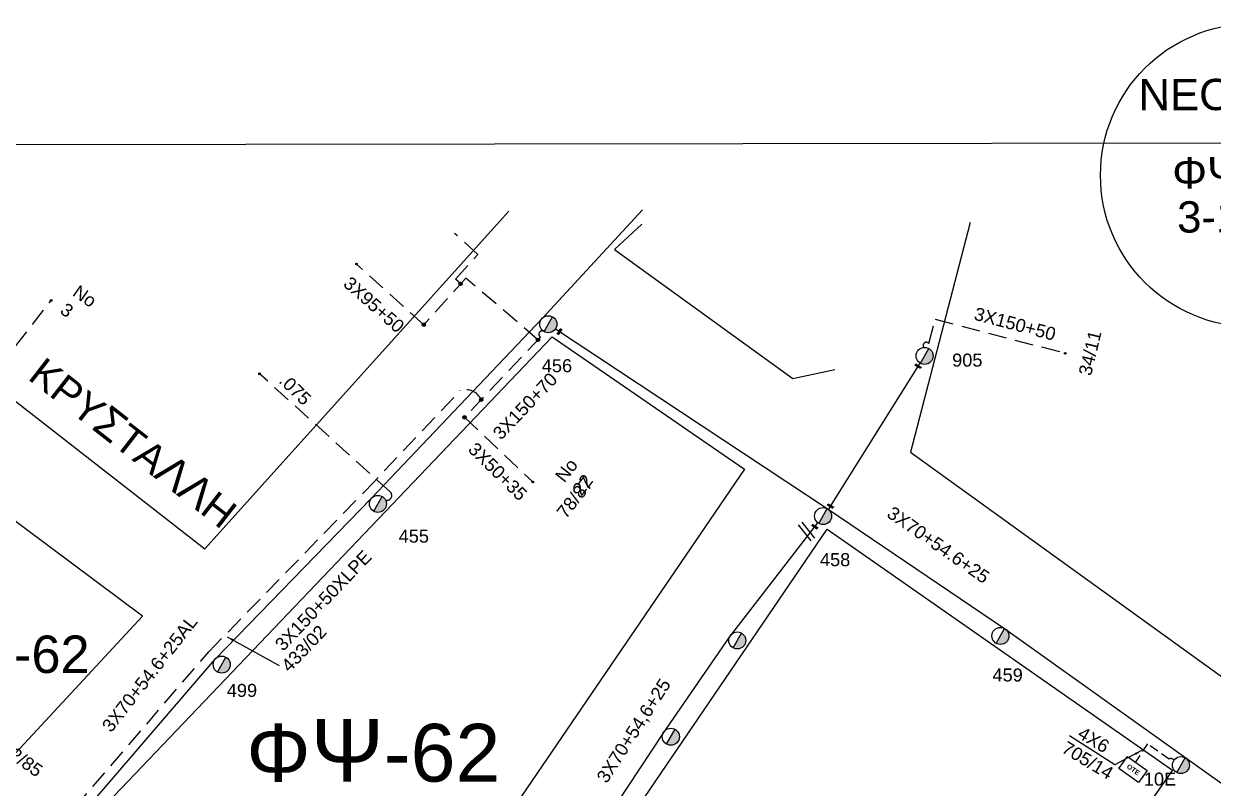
# Model space of a CAD drawing. Header units: millimetres. Extents: x 771 to 3391, y 686 to 1835.
# Drawn here: x 1065.3 to 1229.9, y 1671.3 to 1777.1 of the extents above; entities that cross this region are included whole.
import ezdxf

# ---------------------------------------------------------------- set-up
doc = ezdxf.new("R2010")
doc.units = ezdxf.units.MM
doc.linetypes.add('DASHED', pattern=[19.05, 12.7, -6.35])
for name, color, linetype in [('Pillar OTE', 7, 'Continuous'), ('Άγνωστα', 7, 'Continuous'), ('Επιγραφές - Σχήματα', 7, 'Continuous'), ('Καλωδια Χ.Τ. 3x50+35', 7, 'Continuous'), ('Καλωδια ΧΤ  3X95+50', 7, 'Continuous'), ('Καλώδια ΧΤ   3x150+50CU', 7, 'DASHED'), ('Καλώδια ΧΤ   3x150+70AL', 7, 'DASHED'), ('Καλώδια ΧΤ   3x150AL+50CU', 7, 'DASHED'), ('Μηχανική τομή', 7, 'Continuous'), ('Στύλος ΦΜ', 7, 'Continuous'), ('Στύλος ΦΜ @ 1', 7, 'Continuous'), ('Συνδέσεις', 7, 'Continuous'), ('Συνεστραμμένα ΧΤ   3x70+54.6+25 AL', 7, 'SYN_LINE'), ('Τομή', 7, 'Continuous'), ('Υπόβαθρο ΔΕΗ', 7, 'Continuous'), ('Υπόγεια Καλώδια Δικτύου ΧΤ   .075', 7, 'DASHED'), ('Υπόγεια καλώδια Παροχών ΧΤ   4x6', 7, 'DASHED')]:
    doc.layers.add(name, color=color, linetype=linetype)
doc.styles.add('arial', font='arial.ttf')
doc.styles.get("Standard").update_dxf_attribs({"font": 'arial.ttf'})
doc.linetypes.add('SYN_LINE', pattern='A,0.5,-0.0001,["/\\/\\/\\/",Standard,S=0.1,R=0,X=0,Y=-0.05],-0.25', length=0.7501)
doc.dimstyles.new('ISO-25', dxfattribs={"dimtxt": 2.5, "dimasz": 2.5, "dimexe": 1.25, "dimexo": 0.625, "dimtad": 1, "dimtxsty": 'Standard', "dimcen": 2.5, "dimadec": 0, "dimazin": 0, "dimtfac": 1, "dimtmove": 0, "dimatfit": 3, "dimfxl": 1, "dimarcsym": 0})

# ---------------------------------------------------------------- blocks, each defined once
blk = doc.blocks.new('ΥΠΑΡΧΩΝ ΤΣΙΜΕΝΤΕΝΙΟΣ ΣΤΥΛΟΣ')
at = {"layer": 'Στύλος ΦΜ'}
blk.add_hatch(color=7, dxfattribs=at).paths.add_polyline_path([(-1.29, -2.28, 0.574793), (2.62, 0, 0.268822), (1.3, 2.27)])
at = {"layer": 'Στύλος ΦΜ', "color": 7}
blk.add_line((-1.29, -2.28), (1.3, 2.27), dxfattribs=at)
blk.add_circle((0, 0), 2.62, dxfattribs=at)
at = {"layer": 'Στύλος ΦΜ', "flags": 4}
for tag, p in [('ΑΡΙΘΜΟΣ', (-4.68, 8.05)), ('ΤΥΠΟΣ', (-4.91, 3.03))]:
    blk.add_attdef(tag, p, '', height=4, dxfattribs=at)
blk = doc.blocks.new('_ΣΥΝΔΕΣΗ')
at = {"layer": 'Συνδέσεις', "linetype": 'SYN_LINE', "ltscale": 40}
blk.add_hatch(color=256, dxfattribs=at).paths.add_polyline_path([(0.5, -0.01, 1), (-0.5, -0.01, 1)])
at = {"layer": 'Συνδέσεις'}
blk.add_circle((0, -0.01), 0.5, dxfattribs=at)
blk = doc.blocks.new('ΜΗΧΑΝΙΚΗ ΤΟΜΗ')
at = {"layer": 'Μηχανική τομή', "ltscale": 40}
for p, q in [((-1.89, 0.78), (1.89, 0.78)), ((1.89, 0), (-1.89, 0))]:
    blk.add_line(p, q, dxfattribs=at)
blk = doc.blocks.new('ΤΟΜΗ')
at = {"layer": 'Τομή', "ltscale": 40}
for p, q in [((-5.68, 0), (5.68, 0)), ((5.68, -2.33), (-5.68, -2.33))]:
    blk.add_line(p, q, dxfattribs=at)
blk = doc.blocks.new('PILLAR ΟΤΕ')
at = {"layer": 'Pillar OTE', "ltscale": 40}
blk.add_lwpolyline([(-3.31, 2.02), (3.39, 2.02), (3.39, -1.99), (-3.31, -1.99)], close=True, dxfattribs=at)
at = {"layer": 'Pillar OTE', "insert": (-1.81, 0.71), "char_height": 1.3575, "width": 109.961, "attachment_point": 1}
blk.add_mtext('{\\fArial|b1|i0|c161|p34;OTE}', dxfattribs=at)

msp = doc.modelspace()

# ---------------------------------------------------------------- linework, layer by layer
at = {"layer": 'Άγνωστα', "color": 30, "linetype": 'DASHED', "ltscale": 0.2}
msp.add_lwpolyline([(1125.75354, 1741.08444), (1125.04373, 1741.72323), (1128.14709, 1745.17166), (1124.91728, 1748.07828)], dxfattribs=at)
at = {"layer": 'Καλωδια Χ.Τ. 3x50+35', "color": 30, "linetype": 'DASHED', "ltscale": 0.2}
msp.add_lwpolyline([(1126.28599, 1722.61852), (1135.7356, 1713.66333)], dxfattribs=at)
at = {"layer": 'Καλωδια ΧΤ  3X95+50', "color": 30, "linetype": 'DASHED', "ltscale": 0.2}
msp.add_lwpolyline([(1120.66274, 1735.42759), (1111.31631, 1743.83877)], dxfattribs=at)
at = {"layer": 'Καλωδια ΧΤ  3X95+50', "color": 6, "linetype": 'DASHED', "ltscale": 0.2}
msp.add_lwpolyline([(1039.51789, 1728.31877, 0.494073887), (1040.64132, 1728.87029), (1046.97169, 1736.15998), (1059.44345, 1726.44709), (1069.05168, 1738.78447)], format="xyb", dxfattribs=at)
at = {"layer": 'Καλώδια ΧΤ   3x150+50CU', "color": 30, "linetype": 'DASHED', "ltscale": 0.2}
for points in [[(1189.86649, 1732.2928, -1.003909184), (1190.54537, 1732.83818), (1191.41765, 1736.18866), (1209.50228, 1731.48044)], [(1054.7248, 1671.33971), (1054.36247, 1671.63262), (1054.09839, 1671.30596), (1058.84321, 1667.46154), (1061.16315, 1670.32484), (1068.91811, 1665.42935, -0.164234848), (1069.86694, 1665.70666), (1090.89455, 1690.15172), (1112.56098, 1712.43846), (1125.70188, 1726.30488, -0.377678671), (1128.59809, 1725.05827)]]:
    msp.add_lwpolyline(points, format="xyb", dxfattribs=at)
at = {"layer": 'Καλώδια ΧΤ   3x150+70AL', "color": 30, "linetype": 'DASHED', "ltscale": 0.2}
msp.add_lwpolyline([(1136.45312, 1733.34699), (1126.47786, 1741.8893), (1120.66274, 1735.42759)], dxfattribs=at)
msp.add_lwpolyline([(1137.3027, 1734.48237, 1.050667762), (1136.79172, 1733.70428), (1126.28599, 1722.61852)], format="xyb", dxfattribs=at)
at = {"layer": 'Συνεστραμμένα ΧΤ   3x70+54.6+25 AL', "color": 151, "linetype": 'SYN_LINE', "ltscale": 20}
msp.add_lwpolyline([(1070.74977, 1664.63136), (1091.77275, 1689.13907), (1113.37108, 1711.35166), (1137.06193, 1736.35052), (1150.91599, 1751.3524)], dxfattribs=at)
at = {"layer": 'Συνεστραμμένα ΧΤ   3x70+54.6+25 AL', "color": 30, "linetype": 'SYN_LINE', "ltscale": 20}
for points in [[(1138.85511, 1734.84084), (1176.5021, 1709.96652), (1201.03923, 1693.36717), (1233.39262, 1670.27911)], [(1176.64719, 1709.86837), (1189.34266, 1730.12151)]]:
    msp.add_lwpolyline(points, dxfattribs=at)
at = {"layer": 'Συνεστραμμένα ΧΤ   3x70+54.6+25 AL', "color": 1, "linetype": 'SYN_LINE', "ltscale": 20}
msp.add_lwpolyline([(1119.88863, 1627.40293), (1133.15675, 1648.44298), (1144.17005, 1664.2811), (1153.75944, 1678.8577), (1162.95745, 1692.17967), (1175.19624, 1708.0128)], dxfattribs=at)
at = {"layer": 'Υπόβαθρο ΔΕΗ'}
for points in [[(2899.29583, 1762.81833), (885.09289, 1760.10556)], [(1054.79421, 1746.92767), (1047.557, 1737.74281), (1090.35191, 1704.41453), (1132.40256, 1751.14088)], [(1196.2651, 1749.57615), (1187.99205, 1717.79876), (1232.52066, 1685.67924), (1275.68414, 1750.88545)], [(1150.84609, 1749.34935), (1147.02523, 1745.86292), (1171.74094, 1727.98299), (1177.53307, 1729.23447)], [(1138.40069, 1733.73507), (1165.0384, 1715.41497), (1110.33748, 1635.20061), (1071.9863, 1664.10507), (1138.40069, 1733.73507)], [(1081.72439, 1695.09264), (1039.05886, 1726.85888), (1020.0259, 1702.66677), (1060.62256, 1672.36655), (1081.72439, 1695.09264)], [(1121.56285, 1626.46715), (1176.46526, 1707.14871), (1224.28468, 1673.75124), (1166.99737, 1592.21278), (1121.56285, 1626.46715)], [(1216.30283, 1674.51195), (1210.04322, 1678.50406)]]:
    msp.add_lwpolyline(points, dxfattribs=at)
msp.add_circle((1235.29377, 1756.11854), 20.97906, dxfattribs=at)
at = {"layer": 'Υπόγεια Καλώδια Δικτύου ΧΤ   .075', "color": 151, "linetype": 'DASHED', "ltscale": 0.2}
msp.add_lwpolyline([(1115.35828, 1711.14064, 0.775868366), (1116.00785, 1712.27566), (1097.91679, 1728.63315)], format="xyb", dxfattribs=at)
at = {"layer": 'Υπόγεια καλώδια Παροχών ΧΤ   4x6', "color": 30, "linetype": 'DASHED', "ltscale": 0.1}
msp.add_lwpolyline([(1224.47421, 1675.12971, 0.406962495), (1223.80726, 1675.30442), (1220.79739, 1677.40653), (1219.11315, 1674.8325)], format="xyb", dxfattribs=at)

# ---------------------------------------------------------------- block references
at = {"layer": 'Pillar OTE', "xscale": 0.4999999999999999, "yscale": 0.4999999999999999, "zscale": 0.4999999999999999, "rotation": 324.5003284945155}
msp.add_blockref('PILLAR ΟΤΕ', (1218.79365, 1673.86269), dxfattribs=at)
at = {"layer": 'Μηχανική τομή'}
for p, xscale, yscale, zscale, rotation in [((1139.50955, 1734.40856), 0.249999999999919, 0.249999999999919, 0.249999999999919, 56.40586278026857), ((1189.01595, 1729.6003), 0.2500000000002004, 0.2500000000002004, 0.2500000000002004, 329.2167340822995), ((1176.87717, 1710.23525), 0.2500000000002004, 0.2500000000002004, 0.2500000000002004, 329.2167340822995), ((1174.70888, 1707.3893), 0.2500000000002005, 0.2500000000002005, 0.2500000000002005, 329.2167340822995)]:
    msp.add_blockref('ΜΗΧΑΝΙΚΗ ΤΟΜΗ', p, dxfattribs=dict(at, xscale=xscale, yscale=yscale, zscale=zscale, rotation=rotation))
at = {"layer": 'Στύλος ΦΜ @ 1', "ltscale": 40}
ref = msp.add_blockref('ΥΠΑΡΧΩΝ ΤΣΙΜΕΝΤΕΝΙΟΣ ΣΤΥΛΟΣ', (1137.88373, 1735.50684), dxfattribs=dict(at, xscale=0.4499999999998181, yscale=0.4499999999998181, zscale=0.4499999999998181))
ref.add_attrib('ΤΥΠΟΣ', '456', (1136.97734, 1728.86152), dxfattribs={"layer": 'Στύλος ΦΜ', "height": 1.8, "flags": 4})
ref = msp.add_blockref('ΥΠΑΡΧΩΝ ΤΣΙΜΕΝΤΕΝΙΟΣ ΣΤΥΛΟΣ', (1189.9682, 1731.11943), dxfattribs=dict(at, xscale=0.4499999999998181, yscale=0.4499999999998181, zscale=0.4499999999998181))
ref.add_attrib('ΤΥΠΟΣ', '905', (1193.77961, 1729.63422), dxfattribs={"layer": 'Στύλος ΦΜ', "height": 1.8, "flags": 4})
ref = msp.add_blockref('ΥΠΑΡΧΩΝ ΤΣΙΜΕΝΤΕΝΙΟΣ ΣΤΥΛΟΣ', (1114.29884, 1710.62612), dxfattribs=dict(at, xscale=0.4499999999998181, yscale=0.4499999999998181, zscale=0.4499999999998181))
ref.add_attrib('ΤΥΠΟΣ', '455', (1117.16634, 1705.26733), dxfattribs={"layer": 'Στύλος ΦΜ', "height": 1.8, "flags": 4})
ref = msp.add_blockref('ΥΠΑΡΧΩΝ ΤΣΙΜΕΝΤΕΝΙΟΣ ΣΤΥΛΟΣ', (1175.91654, 1708.94463), dxfattribs=dict(at, xscale=0.4499999999998181, yscale=0.4499999999998181, zscale=0.4499999999998181))
ref.add_attrib('ΤΥΠΟΣ', '458', (1175.48181, 1702.00726), dxfattribs={"layer": 'Στύλος ΦΜ', "height": 1.8, "flags": 4})
at = {"layer": 'Στύλος ΦΜ @ 1', "ltscale": 40, "xscale": 0.4499999999998181, "yscale": 0.4499999999998181, "zscale": 0.4499999999998181}
for p in [(1164.04018, 1691.71616), (1154.84226, 1678.39441)]:
    msp.add_blockref('ΥΠΑΡΧΩΝ ΤΣΙΜΕΝΤΕΝΙΟΣ ΣΤΥΛΟΣ', p, dxfattribs=at)
at = {"layer": 'Στύλος ΦΜ @ 1', "ltscale": 40}
ref = msp.add_blockref('ΥΠΑΡΧΩΝ ΤΣΙΜΕΝΤΕΝΙΟΣ ΣΤΥΛΟΣ', (1200.45367, 1692.34528), dxfattribs=dict(at, xscale=0.4499999999998181, yscale=0.4499999999998181, zscale=0.4499999999998181))
ref.add_attrib('ΤΥΠΟΣ', '459', (1199.36255, 1686.04077), dxfattribs={"layer": 'Στύλος ΦΜ', "height": 1.8, "flags": 4})
ref = msp.add_blockref('ΥΠΑΡΧΩΝ ΤΣΙΜΕΝΤΕΝΙΟΣ ΣΤΥΛΟΣ', (1092.66923, 1688.37523), dxfattribs=dict(at, xscale=0.4499999999998181, yscale=0.4499999999998181, zscale=0.4499999999998181))
ref.add_attrib('ΤΥΠΟΣ', '499', (1093.37783, 1683.9046), dxfattribs={"layer": 'Στύλος ΦΜ', "height": 1.8, "flags": 4})
ref = msp.add_blockref('ΥΠΑΡΧΩΝ ΤΣΙΜΕΝΤΕΝΙΟΣ ΣΤΥΛΟΣ', (1225.44507, 1674.46294), dxfattribs=dict(at, xscale=0.4499999999998181, yscale=0.4499999999998181, zscale=0.4499999999998181))
ref.add_attrib('ΑΡΙΘΜΟΣ', '10Ε', (1220.30955, 1671.62447), dxfattribs={"layer": 'Στύλος ΦΜ', "height": 1.8, "flags": 4})
at = {"layer": 'Συνδέσεις'}
for p, xscale, yscale, zscale in [((1111.31631, 1743.83877), 0.25, 0.25, 0.25), ((1125.73645, 1741.09983), 0.4777242751394019, 0.4777242751394019, 0.4777242751394019), ((1069.05168, 1738.78447), 0.25, 0.25, 0.25), ((1120.64565, 1735.44297), 0.4777242751394019, 0.4777242751394019, 0.4777242751394019), ((1136.45312, 1733.34699), 0.4777242751394019, 0.4777242751394019, 0.4777242751394019), ((1209.42697, 1731.47775), 0.25, 0.25, 0.25), ((1097.91679, 1728.63315), 0.25, 0.25, 0.25), ((1128.59809, 1725.05827), 0.4777242751394019, 0.4777242751394019, 0.4777242751394019), ((1126.28599, 1722.61852), 0.4777242751394019, 0.4777242751394019, 0.4777242751394019), ((1135.7356, 1713.66333), 0.25, 0.25, 0.25)]:
    msp.add_blockref('_ΣΥΝΔΕΣΗ', p, dxfattribs=dict(at, xscale=xscale, yscale=yscale, zscale=zscale))
at = {"layer": 'Τομή', "xscale": 0.2499999999999669, "yscale": 0.2499999999999669, "zscale": 0.2499999999999669, "rotation": 308.1680509152084}
msp.add_blockref('ΤΟΜΗ', (1173.83145, 1706.98589), dxfattribs=at)

# ---------------------------------------------------------------- texts
at = {"ltscale": 40, "char_height": 4, "attachment_point": 1, "style": 'arial'}
for s, insert, width, rotation in [('{\\H1.083x;ΝΕΟΣ Υ/Σ}', (1219.56185, 1769.43604), 64.8866414, 0.2221859), ('{\\H1.083x;ΦΨ-124}', (1224.23415, 1758.62592), 64.8866414, 0.2221859), ('{\\H1.083x;3-106592}', (1224.91314, 1752.51881), 64.8866414, 0.2221859), ('KPY{\\H1.083x;Σ}TA{\\H1.083x;ΛΛ}H', (1068.34149, 1731.3978), 62.3007168, 322.1277223)]:
    msp.add_mtext(s, dxfattribs=dict(at, insert=insert, width=width, rotation=rotation))
at = {"layer": 'Άγνωστα', "color": 7, "char_height": 1.8, "attachment_point": 1}
for s, insert, rotation in [('3X95+50', (1110.55706, 1742.2522), 318.3954613), ('3X150+50', (1197.14523, 1737.89669), 345.1071366), ('34/11', (1211.24571, 1728.67423), 76.4381896), ('3X50+35', (1127.91644, 1719.31554), 315.3511351), ('78/87', (1138.908, 1709.56444), 51.9246009), ('3X70+54.6+25', (1185.62899, 1710.41004), 325.1238696), ('3X70+54,6+25', (1144.44692, 1672.7937), 57.1017334), ('4X6', (1211.91884, 1679.90619), 329.0308529), ('705/14', (1209.70557, 1677.87128), 329.0308529)]:
    msp.add_mtext_dynamic_manual_height_columns(s, width=1.8, gutter_width=12.5, heights=[0.04535], dxfattribs=dict(at, insert=insert, rotation=rotation))
at = {"layer": 'Άγνωστα', "color": 7}
note = msp.add_mtext_dynamic_manual_height_columns('No ', width=1.8, gutter_width=2.23875, heights=[0.04535, 0], dxfattribs=dict(at, insert=(1069.62233, 1743.36596), char_height=1.8, attachment_point=1, rotation=324.8742704))
for column, words in zip(note.columns.linked_columns, ['3']):
    column.text = words
note = msp.add_mtext_dynamic_manual_height_columns('No ', width=1.8, gutter_width=1.75755, heights=[0.04535, 0], dxfattribs=dict(at, insert=(1136.49324, 1711.76595), char_height=1.8, attachment_point=1, rotation=51.9246009))
for column, words in zip(note.columns.linked_columns, ['22']):
    column.text = words
at = {"layer": 'Καλώδια ΧΤ   3x150+70AL', "color": 7, "char_height": 1.8, "attachment_point": 1, "rotation": 46.4035109}
for s, insert in [('3X150+70', (1130.03312, 1720.61512)), ('3X150+50XLPE', (1099.87605, 1691.3727)), ('433/02', (1100.74247, 1688.4504))]:
    msp.add_mtext_dynamic_manual_height_columns(s, width=1.8, gutter_width=12.5, heights=[0.04535], dxfattribs=dict(at, insert=insert))
at = {"layer": 'Καλώδια ΧΤ   3x150AL+50CU', "color": 7}
note = msp.add_mtext_dynamic_manual_height_columns('12/85\\P', width=1.8, gutter_width=12.5, heights=[0.04535, 0], dxfattribs=dict(at, insert=(1051.4081, 1686.2155), char_height=1.8, attachment_point=1, rotation=324.1665317))
at = {"layer": 'Συνεστραμμένα ΧΤ   3x70+54.6+25 AL', "color": 7, "insert": (1075.95217, 1679.98024), "char_height": 1.8, "attachment_point": 1, "rotation": 51.9246009}
msp.add_mtext_dynamic_manual_height_columns('3X70+54.6+25AL', width=1.8, gutter_width=12.5, heights=[0.04535], dxfattribs=at)
at = {"layer": 'Υπόβαθρο ΔΕΗ', "attachment_point": 1}
for insert, char_height in [((1051.59351, 1692.82952), 5.1839515), ((1096.06811, 1680.83768), 8)]:
    msp.add_mtext_dynamic_manual_height_columns('Φ{\\H1.0833x;Ψ}-62', width=84.657329, gutter_width=12.5, heights=[0], dxfattribs=dict(at, insert=insert, char_height=char_height))
at = {"layer": 'Υπόγεια Καλώδια Δικτύου ΧΤ   .075', "color": 7, "insert": (1101.72976, 1728.82111), "char_height": 1.8, "attachment_point": 1, "rotation": 315.8246962}
msp.add_mtext_dynamic_manual_height_columns('.075', width=1.8, gutter_width=12.5, heights=[0.04535], dxfattribs=at)

# ---------------------------------------------------------------- leaders
at = {"layer": 'Επιγραφές - Σχήματα', "ltscale": 40}
for points in [[(1093.44002, 1692.20173), (1100.6346, 1688.26458)], [(1220.00658, 1676.47551), (1216.30283, 1674.51195)]]:
    msp.add_leader(points, dimstyle='ISO-25', override={"dimasz": 1, "dimtad": 0}, dxfattribs=at)

doc.saveas('drawing.dxf')
